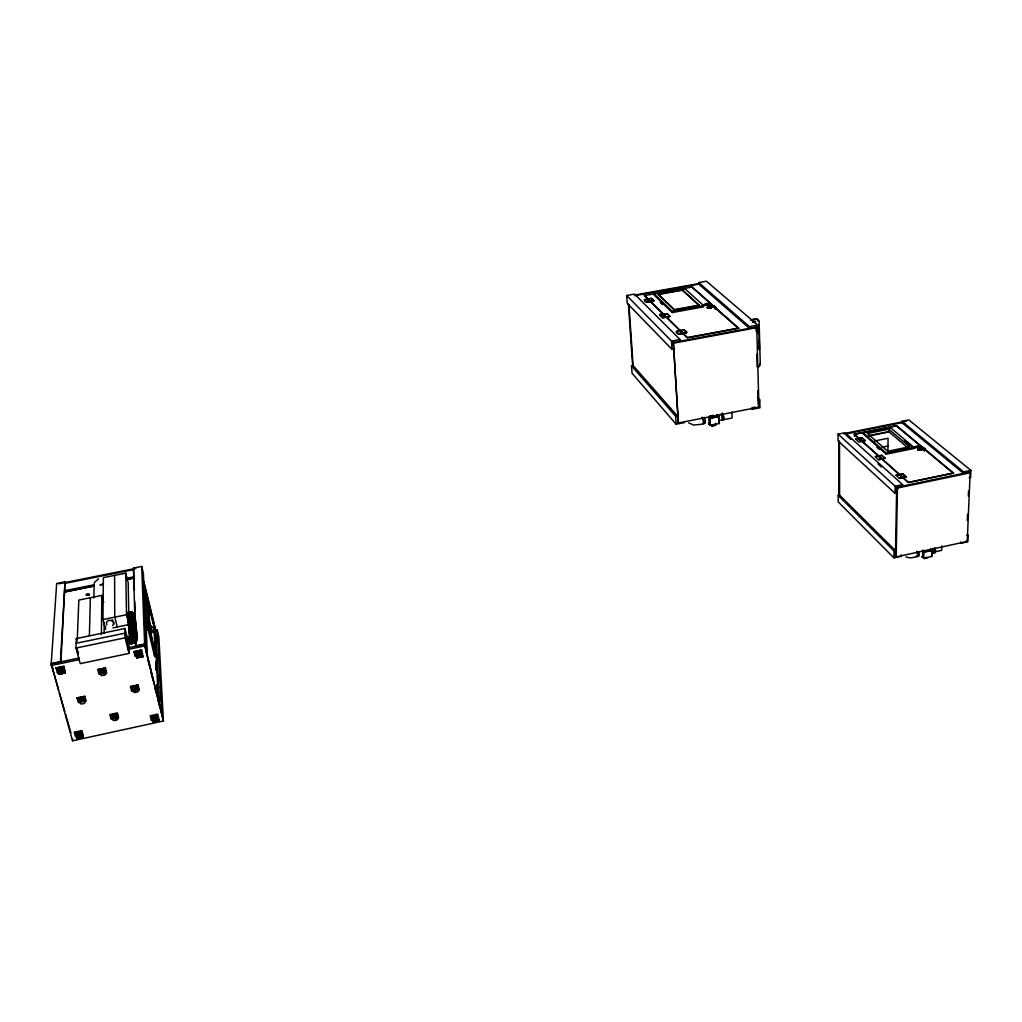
<?xml version="1.0" encoding="UTF-8"?>
<svg xmlns="http://www.w3.org/2000/svg" width="1022" height="1022" viewBox="0 0 1022 1022"><rect width="100%" height="100%" fill="white"/><g stroke="black" fill="none" stroke-linecap="round" stroke-linejoin="round"><path stroke-width="1.5" d="M111.13 719.233L109.878 714.544L117.428 712.922L118.654 717.533M845.028 434.133L845.028 432.74L838.078 434.146L838.091 440.891L895.042 493.319L896.575 493M854.469 436.368L854.481 434.286L896.307 425.867L952.989 473.084L908.443 482.384L854.481 434.286M855.721 439.051C859.706 438.885 865.813 441.989 858.761 441.951L855.721 439.051L859.195 438.157L858.582 438.642M106.748 672.795L105.483 667.954L97.793 669.576L105.483 667.954M859.183 438.31L862.057 437.914L865.123 440.635L862.249 441.21L859.183 438.31L862.057 437.735L865.123 440.635M105.547 626.282L105.522 629.411L102.941 619.562L103.375 577.634L125.795 573.138L128.172 582.629L128.772 612.14M146.619 625.911L147.666 628.99M151.844 632.324L150.898 626.103C142.147 632.746 151.333 623.42 146.644 626.256M863.232 432.855L863.22 433.903L886.24 454.177L913.962 448.492L913.987 447.432L890.213 427.426L863.232 432.855L886.253 453.104L886.24 454.177M104.129 633.474L104.231 622.424M104.142 669.065L99.492 670.164L100.412 673.6L99.492 670.049L104.142 669.065L105.062 672.502M875.356 456.642L878.779 455.633L878.294 456.221L882.088 459.057L878.562 459.708L875.356 456.642L878.307 456.182M81.3 700.607C85.337 700.083 80.789 701.961 78.924 698.92L83.561 697.924L83.076 700.083L82.233 700.096M101.408 634.56L101.868 595.404L78.835 600.067L77.276 639.555M878.562 459.708L881.513 459.095M878.907 455.889L881.833 455.467L885.078 458.329L882.127 458.942L878.907 455.889L881.845 455.288L885.078 458.329M78.975 735.24C80.38 731.305 80.776 738.791 76.101 733.374L80.7 732.365L79.997 734.831M78.783 734.448L79.575 734.026L78.72 734.205M99.083 674.405L97.793 669.576M887.901 450.651L888.08 438.259L874.577 440.993M908.392 448.275L888.744 431.603L888.782 429.176L867.435 433.481L887.748 451.251L909.606 446.78L888.782 429.176M890.2 428.461L890.213 427.426M128.887 614.835L128.81 613.711L127.673 616.343L129.628 637.319M901.225 554.895L901.187 556.3L893.918 557.871L894.046 551.037L838.193 495.44L839.586 495.146L895.54 550.717L894.046 551.037M895.042 493.319L895.17 486.178L838.078 434.146M899.564 474.745L896.051 475.383L899.424 474.604M896.677 487.328L895.438 556.147L896.179 556.901L967.246 541.43L970.159 472.803L969.341 472.138L896.677 487.328L897.431 488.018L896.179 556.901M898.172 488.478L898.197 487.009M899.053 474.757L903.039 477.747L899.437 478.424L896.051 475.204M899.437 478.424L902.452 477.785M901.979 421.294L901.953 422.674L963.516 473.352L963.58 471.883L901.979 421.294L908.826 419.914L970.9 470.363L970.593 477.478L969.099 477.785M902.694 473.965L899.692 474.591L902.694 473.965L906.105 476.993L903.09 477.619L899.743 474.412M902.592 486.089L902.618 484.62L845.028 432.74M906.105 476.993L902.694 473.786M93.845 597.959L94.165 583.651M914.332 447.419L919.404 446.933L914.805 447.828C914.013 444.481 928.794 446.422 914.818 447.47L914.332 447.074M89.399 635.48L90.37 597.742M920.273 448.875L918.765 449.182L918.957 446.052M920.311 449.08L919.43 449.91L919.557 446.588M920.273 449.297L920.349 446.448M924.437 450.676C925.293 449.399 921.41 446.346 922.815 449.757M86.091 701.079L84.8 696.327L77.135 697.962L84.8 696.327M923.492 449.884L923.53 448.466L925.562 449.028L923.211 449.425M923.556 447.508L924.578 448.99M923.364 449.872L923.747 448.517M923.85 450.523L923.977 449.425M924.654 450.728L924.693 449.31M923.709 558.127L922.278 556.862A5.327 2.223 76 0 0 922.534 550.794L923.875 552.084L923.658 558.204L931.796 556.428L931.975 550.373L930.48 549.057A5.314 2.248 75.9 0 1 930.978 551.522M83.204 737.232L82.284 736.658L82.488 737.488L82.961 736.364L81.326 736.721A1.431 0.741 -17.7 0 0 81.185 736.517M83.152 735.252L81.862 730.589L74.274 732.237L75.577 736.836M127.737 617.825L127.086 612.548M81.479 734.997L80.546 731.688L75.947 732.685L76.88 735.993M78.822 698.422L83.459 697.426L78.822 698.537L79.767 701.807M82.961 736.364C77.238 739.289 74.644 736.964 79.601 737.973M931.655 556.402L931.834 550.347L923.875 552.084M61.486 669.78L60.898 669.921M151.282 716.269L150.988 715.924M941.799 545.863L941.645 550.373L934.849 551.854M61.869 670.113L60.26 670.713L57.871 668.963L62.585 667.979C58.65 672.259 64.578 670.675 57.922 669.167L62.636 668.171M77.161 738.651L77.851 738.395L76.918 737.68M78.451 702.663L77.135 697.962M128.874 643.962L129.066 653.403L80.227 663.648L75.947 648.05L76.331 638.558L124.94 628.517L127.303 637.779M134.917 620.546L133.486 568.117L141.7 566.469L144.626 644.09L163.431 720.983L72.562 740.797L72.639 739.008M960.757 541.941L960.706 543.346L967.847 541.788L968.141 534.966L966.671 535.285M967.297 520.53L967.553 514.283M968.332 496.053L968.549 490.803M127.75 643.464L127.699 644.55L126.217 637.447L130.497 636.412M157.426 663.444L157.452 663.687M64.45 673.357L64.245 672.502L65.204 673.115L64.463 673.268M62.866 672.118A1.456 0.703 -16.6 0 1 63.262 672.553L64.935 672.195L61.844 673.728L58.778 673.741M65.178 671.224L63.824 666.357L56.044 667.992L63.824 666.357M62.483 667.468L57.756 668.58L62.483 667.468L63.287 670.483M127.75 643.426L127.571 644.435L126.817 641.893L131.519 640.896A6.515 2.223 -13.8 0 0 137.101 637.766C136.718 634.777 131.583 634.355 130.407 636.987M59.698 674.367L58.739 673.498M51.228 663.61L56.67 583.498L65.025 581.825L60.426 661.681L51.228 663.61L53.374 671.109M60.86 663.227L65.025 581.825M58.752 671.927L57.769 668.465M58.995 674.507L59.71 674.264M127.162 639.913L126.294 637.306L126.613 640.947L131.301 639.964A6.273 2.133 -13.8 0 0 136.68 636.949L134.329 613.775A5.378 2.133 -14 0 0 132.298 612.817M60.515 672.144L57.411 672.795M72.562 740.797L51.215 663.853L79.243 657.989M650.081 301.797C651.666 299.663 649.749 305.156 647.667 299.216C650.861 298.054 639.887 299.535 646.837 302.384L650.158 301.873L647.731 299.305M682.453 333.504C684.842 331.997 681.316 336.698 679.796 330.821C683.245 329.544 671.262 331.269 679.093 334.335L682.517 333.491L679.081 334.117L676.372 331.447M681.022 331.831L681.904 332.227L680.984 331.345M664.492 315.313L665.118 316.066L664.453 315.095M923.403 449.399L924.501 449.565M155.127 717.623C156.289 716.409 153.377 720.088 155.996 717.878M709.217 307.252L709.932 307.073L709.306 303.853M136.986 691.319L135.389 691.728M140.832 653.467L140.257 651.167L135.619 652.138L140.257 651.167L140.397 651.857L135.773 652.828C136.641 657.159 142.007 652.624 138.366 653.991M135.977 688.854L134.891 689.505L132.298 687.717L136.884 686.733L136.36 688.879M59.583 671.952A2.925 1.405 -16.6 0 0 59.685 673.881A2.925 1.405 -16.6 0 0 63.505 673.14A2.925 1.405 -16.6 0 0 64.067 671.084L64.667 670.458L63.888 670.93M85.529 700.722L84.775 700.683L85.529 700.53M82.514 734.614L81.849 734.882L82.629 735.061M100.897 673.92A2.874 1.418 -16 0 0 101.855 675.516A2.874 1.418 -16 0 0 105.432 674.571A2.874 1.418 -16 0 0 105.713 672.642L105.7 671.952M116.342 718.875L116.01 719.692M115.69 716.882L116.265 714.697L111.692 715.681L115.077 717.521L116.214 714.506L111.641 715.489L114.094 717.303L115.703 716.473M118.105 717.24L117.364 717.15L118.233 716.92M141.675 654.565L142.403 654.284L141.56 654.668M147.296 628.734C145.673 621.057 148.203 633.001 146.772 627.189M138.711 689.275L138.34 688.994M103.35 672.284L104.244 669.563L99.645 670.739C99.492 673.69 105.509 672.221 102.839 671.709M79.703 735.022L80.649 732.186L76.05 733.183L78.426 735.035L79.805 734.741M147.309 626.703C146.631 629.82 150.783 624.084 151.052 627.176L151.499 638.239M56.849 668.171L57.181 668.541M57.82 671.863L58.42 672.195L57.602 672.348M63.275 667.328L63.568 666.753L63.019 667.2M156.072 661.643L156.979 668.567L155.868 668.695L156.749 668.695L156.072 661.643L156.877 671.914M79.231 702.063L78.515 701.922L79.256 701.616M74.925 732.48L75.59 732.557L74.964 733.004M75.858 736.083L76.458 735.866M84.098 697.247L84.341 696.8M81.032 731.356L81.543 731.126M99.083 670.151L98.176 670.049L98.942 669.947M99.377 673.511L100.105 673.613L99.402 673.868M105.189 668.861L104.627 668.988M156.021 718.287L156.481 715.707L151.959 716.678L155.025 718.683M110.555 715.221L110.913 715.183M111.385 718.402L112.101 718.568L111.462 718.3M116.649 713.497L117.134 713.803M134.495 652.355L135.07 652.036M135.453 655.613L135.619 656.035M134.534 614.874A5.595 2.223 -14 0 1 134.942 615.333L137.37 638.328L135.619 641.637A4.126 1.418 -13.9 0 1 132.094 643.617L131.608 643.732M136.424 640.794L136.36 641.075A4.995 1.712 -13.9 0 1 132.081 643.477L127.571 644.435M132.49 690.731L131.966 690.872M137.229 685.596L137.97 685.609L137.255 685.851M156.417 664.798L157.235 664.709L156.468 664.964M157.733 691.013L158.576 690.923L157.784 691.191M151.767 719.897L151.729 719.462M135.083 689.313L136.463 689.045L136.833 686.554L132.247 687.525L135.313 689.48M139.797 653.952L138.264 654.489L139.286 653.492M139.937 653.722L140.359 651.666L135.722 652.636L139.707 654.246M150.604 634.253L151.001 626.856M104.359 673.958L103.656 674.903M76.139 643.285L125.003 633.155L126.204 637.817L130.497 636.898A3.27 1.111 -13.8 0 0 133.307 635.326L131.072 612.6A2.466 0.984 -14 0 0 129.028 612.191L126.92 612.612L127.788 618.055M155.574 717.929L154.871 717.546M709.715 306.919C713.573 307.367 706.381 308.58 708.859 307.2M923.747 449.961L924.501 449.744M94.382 582.514L98.546 578.72M135.172 688.355L135.389 689.122L135.913 688.419M136.552 691.37L135.939 691.357M114.732 717.137L114.515 716.358M139.49 653.748L138.826 653.556M920.158 446.231L919.711 446.256M103.043 671.556L102.315 671.62L103.069 671.62M102.315 671.556L102.596 672.118M60.681 670.33L61.563 670.113M112.075 619.651L113.429 621.785A3.718 3.117 -4.5 0 1 113.659 624.148L112.624 625.541M78.272 698.435L77.774 698.55M140.589 650.669L141.292 650.439M131.072 686.861L131.787 687.014L131.097 687.154M755.296 323.22L755.424 321.445L752.524 321.981M157.899 693.184L158.678 693.069L157.95 693.414M138.8 689.428L137.957 689.313A2.836 1.431 -15.8 0 1 133.703 690.514A2.836 1.431 -15.8 0 1 133.959 688.202M126.945 613.583L129.296 613.289L131.455 635.812L130.152 637.153L128.044 614.669M141.521 654.272L141.598 654.182A2.862 1.392 -15.1 0 0 139.516 652.624M131.072 636.169L130.343 636.604M114.796 716.933C116.316 715.196 112.752 717.431 114.643 717.508M114.4 716.818L115.218 716.448L114.528 716.754M135.134 688.598L134.891 689.505M78.835 734.575L79.473 734.537M81.696 699.827L81.888 699.712M104.308 673.971L103.886 674.673M81.837 699.955L82.105 700.044M103.196 671.748L102.941 672.093M102.187 671.927L103.656 672.106M61.754 673.051L61.026 673.409L62.316 673M61.486 670.368L60.835 670.113M155.842 640.283L155.28 640.27M155.766 642.276L155.6 641.624M76.126 735.751L76.433 736.402M155.842 666.472L157.337 666.74L156.57 666.996M157.925 695.42C156.021 670.764 159.624 712.679 158.218 694.079M158.321 718.568L157.925 717.942M649.519 300.57L648.74 300.11L649.622 300.276M709.856 306.753A2.197 0.767 -3.4 0 1 711.593 307.264A2.197 0.767 -3.4 0 1 710.686 308.107L710.175 308.222A2.197 0.767 -3.4 0 1 707.48 307.98A2.197 0.767 -3.4 0 1 708.208 306.958L709.856 306.83A2.095 0.728 -3.4 0 1 711.235 307.814A2.095 0.728 -3.4 0 1 707.824 308.082A2.095 0.728 -3.4 0 1 708.757 306.881L708.565 303.687M926.558 557.463L925.855 557.527M708.808 306.996L707.773 307.839L710.622 308.005M155.663 717.853L154.961 717.904L155.625 717.674M79.422 734.358L78.962 734.371M134.866 688.917L136.003 688.726M158.167 720.216L159.062 720.791L158.844 719.833L157.26 720.318A1.392 0.728 -16.1 0 0 157.056 719.986M114.783 717.291L115.665 717.099M918.816 448.952L919.621 448.735M135.709 691.753L136.91 691.345M81.479 700.926L82.871 700.326M139.835 656.967L140.474 656.648M139.733 657.197L136.667 657.12L139.771 657.338L142.761 655.83L142.991 656.839L142.071 656.226M140.091 657.095L142.799 656.073L141.138 656.328M61.933 673.217L62.585 673.038M710.431 307.992L710.852 307.239M155.165 642.11C154.488 636.859 157.362 663.942 154.833 636.949M81.888 700.147L82.629 700.147M710.073 307.303C713.637 301.464 703.213 303.33 703.711 305.463L709.051 304.569L703.328 305.118M139.937 656.801L139.529 656.686M61.346 670.228L60.541 670.049M144.664 623.676L146.095 623.471M135.683 641.394L134.738 641.995A3.155 1.086 -13.9 0 1 131.646 643.605M155.689 718.287L154.526 718.658M80.38 737.411L79.103 737.424L80.15 737.347M139.899 656.661L139.273 657.057M103.12 672.169L99.594 670.547M154.871 643.4L155.829 646.824M135.453 689.262L136.194 689.186M131.378 643.26L132.017 643.106A5.71 1.955 -13.9 0 0 136.91 640.347L136.501 635.492M136.233 691.383L135.377 691.383M151.397 720.395L154.36 719.68L151.397 720.395L150.221 715.745L157.682 714.123L158.832 718.773M931.975 550.373L923.824 552.148A4.842 2.018 75.9 0 0 923.019 549.874M158.844 719.833L157.26 720.318M81.364 736.862L82.999 736.594M153.121 722.081C151.729 721.621 157.005 720.829 155.587 721.417M915.457 557.079L910.257 557.935L905.875 556.99M922.278 556.862L922.368 556.837A5.327 2.223 76 0 0 922.444 550.807M924.437 558.536L927.746 557.808M919.2 448.99L918.241 449.539L919.43 449.91M116.112 714.008C104.691 717.955 118.028 710.584 116.712 716.23M156.928 717.406L156.379 715.208L151.856 716.192L152.7 719.616M152.01 716.869L156.519 715.885L155.842 718.198M158.103 690.719L157.145 687.844M157.362 692.137L157.375 687.793M138.047 684.957L130.484 686.631L138.047 684.957L139.248 689.709M136.731 686.056L132.145 687.154L136.731 686.056L137.306 688.304M78.975 699.112L83.612 698.115M156.775 664.504L155.855 661.694M156.162 669.052L157.094 671.876M155.638 642.979L155.625 646.875M897.431 488.018L970.159 472.803M51.1 665.539L79.179 659.663M127.546 649.558L144.702 645.955L144.639 644.32L127.507 647.897M138.213 655.817L135.16 656.52L133.933 651.666L141.585 650.056L142.786 654.91M133.946 651.717L141.585 650.12M62.917 672.272A1.456 0.703 -16.6 0 1 63.3 672.693L64.974 672.438M137.587 657.976L136.897 658.117L137.395 657.21M142.262 656.993L142.991 656.75M147.768 628.045L154.68 656.571L155.97 656.303L154.552 627.853L147.947 600.872L146.683 601.128L147.794 627.431M147.615 628.389L151.128 627.661M153.3 628.108L154.552 627.853M163.328 718.99L158.844 636.77L157.209 630.076L155.561 630.408L159.432 705.959M126.23 637.434L130.216 636.629A2.287 0.779 -13.8 0 0 132.336 635.467L130.164 612.919L126.907 612.996M75.947 648.05L125.08 637.843L124.94 628.517M126.23 638.38L130.65 637.447A4.241 1.431 -13.8 0 0 134.278 635.416L132.017 612.574A3.398 1.341 -14 0 0 129.194 612.025M126.319 639.133L130.842 638.175A5.097 1.725 -13.8 0 0 135.211 635.735L132.924 612.766A4.229 1.674 -14 0 0 129.411 612.089L128.823 612.089M903.103 477.44L906.118 476.814M126.447 640.015L131.072 639.031A5.787 1.967 -13.8 0 0 136.028 636.259L133.716 613.187A4.906 1.942 -14 0 0 129.641 612.395L129.13 612.485M127.022 642.761L131.723 641.765A6.49 2.21 -13.8 0 0 137.37 638.328L137.178 637.473M127.226 643.515L131.889 642.519A6.221 2.121 -13.9 0 0 137.229 639.517L134.751 614.516A5.608 2.223 -14 0 0 132.63 613.507M127.418 644.077L131.634 643.247M895.17 486.178L902.618 484.62M963.58 471.883L970.9 470.363M144.626 644.09L135.607 645.968L135.441 639.619M112.88 627.904L129.015 624.57L126.524 614.72L125.795 573.138M144.817 622.832L144.575 624.238M145.571 622.807L145.686 624.736M144.076 623.561L145.443 623.369M144.128 624.519L145.469 624.238M146.989 627.355L146.657 628.032M146.568 627.661L147.219 627.521L147.462 629.782L147.091 628.722M147.091 627.725L151.064 626.971M153.952 626.703L155.178 651.653L149.812 629.884L148.727 605.382L153.952 626.703L151.001 627.316L148.752 618.169M886.253 453.104L913.987 447.432M922.981 447.662L925.229 449.539M923.211 449.246L923.939 449.092M923.581 449.552L924.31 449.399M882.139 458.763L885.078 458.15M127.035 614.324L128.81 613.967M102.941 619.562L126.524 614.72M127.175 615.18L128.082 615.001M862.249 441.044L865.123 440.456M881.986 447.24L887.965 446.026M843.469 433.711L906.693 421M64.642 590.729L94.037 584.814M126.549 578.375L134.265 576.727M845.577 434.018L902.899 422.482M64.629 591.457L94.05 585.491M126.562 579.001L134.304 577.392M64.565 591.955L94.011 586.028L64.59 592.045M100.207 584.788L103.311 584.162M126.549 579.474L134.304 577.915M100.233 584.878L103.337 584.252M126.575 579.576L134.316 578.005M868.943 435.602L888.744 431.603M868.457 436.087L889.447 431.859M58.829 583.792L135.722 568.398M64.935 583.358L134.214 569.484M711.874 426.2L715.63 425.459L715.541 423.261M710.277 415.916L713.407 415.302M751.988 407.752L755.181 407.126M678.353 422.955L758.95 407.178L756.727 327.679L756.037 327.091L673.37 342.472L678.353 422.955L673.37 342.472M708.744 417.091L708.846 417.065A5.851 1.763 79.1 0 1 709.166 424.053L710.252 425.241L709.945 418.241L708.744 417.091A5.851 1.763 79.1 0 1 709.051 424.079L710.188 425.305L719.399 423.491L719.118 416.503L717.866 415.302A5.838 1.801 79.1 0 1 718.313 417.334M631.532 365.863L675.721 416.324L677.407 415.992L633.103 365.557L631.532 365.863L632.043 373.273L676.155 424.232L684.408 422.61M751.885 409.388L759.985 407.804L759.768 399.934L757.481 397.724M709.945 418.241L718.964 416.478L719.258 423.466M719.118 416.503L709.868 418.305L710.188 425.305M721.391 420.119L732.174 417.998L731.944 412.045M701.45 424.271L693.734 425.075L688.649 422.891M758.094 400.254L759.768 399.934M680.115 341.22L680.026 339.508L634.521 294.093L626.678 295.499L627.214 303.253L672.003 349.396L673.741 349.077M676.385 331.665L679.783 330.86M750.863 319.848L755.399 319.005A3.539 3.028 -47.6 0 1 758.72 321.24M750.736 320.052L755.271 319.209A3.207 2.747 -47.6 0 1 758.298 321.24M751.234 320.167L755.769 319.324A3.539 3.028 -47.5 0 1 759.129 321.981L760.266 363.768A3.488 2.951 -45.3 0 1 757.545 367.447M686.541 332.495C676.079 333.849 693.223 334.105 683.82 329.825L680.409 330.668L683.82 330.042L686.554 332.699M752.562 322.109L755.462 321.572M626.678 295.499L671.543 341.093L680.026 339.508M757.698 325.073L706.432 281.203L698.716 282.583L749.382 326.618L757.698 325.073L757.928 333.338M673.983 343.085L756.727 327.679M653.888 293.684L672.221 311.314L703.609 305.591L684.331 288.217L653.888 293.684L653.965 294.885L672.284 312.553L703.673 306.817L703.315 304.709M669.755 316.322L667.174 313.601L663.125 314.252L667.187 313.805L669.755 316.322C667.903 320.934 654.578 307.877 662.499 317.893L665.897 317.357L663.265 314.559M659.944 315.376L663.278 314.763M713.126 306.204L714.582 307.673L713.139 306.613M713.573 306.076L715.528 307.699M714.212 306.536L714.186 305.719L714.978 307.226M714.352 307.303L738.063 328.126L687.397 337.541L644.524 295.435M714.889 307.52L716.128 307.303M669.742 316.117L665.833 317.28M659.931 315.172L662.486 317.689L665.82 317.076M660.391 291.666L678.889 288.345M653.901 300.672L651.461 298.296L648.229 298.884L651.474 298.501L653.914 300.864L650.656 301.452L653.914 300.864M644.435 300.008L647.68 299.42M644.422 299.804L646.824 302.18L650.081 301.592M635.684 294.885L699.661 283.413M634.649 295.69L700.236 283.912M703.698 305.054L709.932 304.007M155.817 721.034L155.14 721.047M59.021 673.805L61.805 673.587M154.884 641.446L156.085 641.957L154.948 642.148M115.077 716.588L115.793 716.665M709.779 307.111L710.673 307.341M147.194 627.623L146.619 626.179M710.737 424.909L712.015 426.276M860.256 440.06L860.601 439.434L860.332 440.073M115.179 716.601L114.387 716.678M708.757 306.677A2.095 0.728 -3.4 0 0 707.824 307.877L708.246 307.737M879.968 457.677L880.479 457.115L879.955 457.715M157.873 694.832L157.592 692.086M923.198 449.872L923.939 450.498M904.457 440.482L913.962 448.492M876.85 447.329L879.201 449.386M691.677 286.952L713.33 306.166M966.442 540.702L967.246 541.43M846.203 435.193L850.904 439.434M877.924 463.822L881.437 467.003M760.266 363.768L759.895 363.436A3.475 2.951 -45.3 0 1 759.883 363.858M146.861 625.566L147.5 629.463M660.199 302.423L662.409 304.556M922.725 556.875L924.514 558.574M126.294 637.306L127.175 639.964M758.273 406.513L758.95 407.178M893.918 557.871L838.206 501.904L838.193 495.44M717.866 415.302L718.964 416.478M128.287 617.914L127.673 616.343M150.898 626.103L152.278 632.235M77.966 653.032L78.196 653.773M78.234 654.438L77.429 651.244M51.215 663.853L58.65 689.927M59.519 692.993L64.769 711.401M65.638 714.467L70.888 732.876M56.044 667.992L57.411 672.859M64.935 672.195L65.191 673.204M83.459 697.426L84.085 699.687M84.289 700.555L84.404 700.939A2.887 1.444 -16.9 0 1 85.018 702.702A2.887 1.444 -16.9 0 1 81.338 703.941A2.887 1.444 -16.9 0 1 80.214 702.28M76.331 638.558L77.11 641.382M134.93 616.419L134.878 616.202A5.327 2.121 -14.1 0 0 134.495 615.755M78.272 653.224L77.838 651.461M101.868 595.404L103.669 602.303M117.287 626.984L114.745 617.147L114.605 575.386M132.145 687.027L133.026 690.527M130.484 686.567L131.697 691.319M127.788 644.026L128.976 648.663M125.08 637.843L129.066 653.403M153.798 721.941L153.147 721.277M135.619 652.138L136.501 655.587M136.667 657.12L136.897 658.117M157.081 718.083L156.379 715.208M77.991 652.074L78.209 652.981M78.183 653.467L77.557 651.218L77.915 652.381M144.702 645.955L163.431 720.983M147.794 659.267L150.081 668.388M150.834 671.428L153.121 680.55M155.012 688.151L156.149 692.712M133.486 568.117L134.406 590.243M145.252 624.416L144.6 621.517L144.92 623.714M147.922 604.871L143.744 587.816L147.066 601.792M153.875 629.258L156.66 640.513M153.76 629.68L156.966 642.736M143.629 588.787L146.593 600.91M146.683 601.128L147.781 605.624M153.658 629.705L157.005 643.349M145.035 595.877L143.923 591.316L144.46 604.973M148.548 622.155L150.4 629.654M155.97 656.303L149.174 628.696L147.909 629.693L147.309 628.108M141.7 566.469L143.412 573.483L146.491 651.563M143.706 581.263L155.702 630.318M143.732 582.016L155.778 631.289M147.347 628.479L146.925 626.218L147.334 628.134M147.104 628.773L146.759 627.15M147.666 627.482L147.066 625.413L147.015 626.55M128.312 617.595L127.814 614.925L128.299 617.582M77.225 650.056L76.995 647.974M134.942 620.277L134.572 617.045A4.829 1.929 -14.1 0 0 134.431 616.828M135.415 624.851L135.875 629.411M113.659 624.148L112.88 621.12L109.341 620.252A3.718 3.117 -4.5 0 0 106.837 624.787M128.58 613.928L130.714 636.399M128.631 621.606L129.219 627.917M129.666 632.644L130.113 637.37M127.737 615.487L129.832 637.996M628.939 304.748L633.18 366.757M628.428 304.224L632.682 366.119M671.543 341.093L672.003 349.396M675.721 416.324L676.155 424.232M672.221 311.314L672.284 312.553M157.209 630.076L161.553 711.874M156.826 634.918L156.864 635.748M156.609 635.761L156.749 638.533M157.605 654.898L157.925 661.208M158.666 675.414L158.921 680.358M159.739 695.944L159.981 700.683M684.331 288.217L684.382 289.405M155.025 633.895L158.436 701.833M159.062 720.791L158.346 720.944M155.842 663.993L156.162 670.33M156.864 684.599L157.184 690.936M154.45 651.832L154.68 656.571M698.716 282.583L698.793 284.167L749.433 328.317L749.382 326.618M147.947 600.872L149.097 627.15M709.511 303.956L709.319 307.635L709.025 304.16M715.106 307.571L715.183 309.206M144.766 592.07L147.36 656.162M144.754 612.561L145.469 630.548M145.776 638.38L146.325 652.483M758.848 324.766L759.512 349.511M758.835 340.185L759.091 349.46M756.037 327.091L756.152 331.23M756.804 354.097L757.161 366.847M757.826 390.634L758.235 404.929M134.712 601.37L135.07 614.107M135.824 641.152L135.952 645.917M839.509 441.3L839.586 495.849M838.858 440.993L838.947 496.475M87.611 595.353A1.559 0.703 -14.8 0 1 89.31 595.341M133.626 642.365A2.159 0.741 -13.9 0 1 132.464 643.017M133.345 614.414A5.595 2.223 -14 0 1 134.214 614.682M77.046 734.55A1.891 1.52 -5.7 0 1 78.068 732.378A1.891 1.52 -5.7 0 1 80.546 733.387M82.424 735.495A2.862 1.469 -17.7 0 1 80.048 738.076A2.862 1.469 -17.7 0 1 77.11 736.951M81.006 734.959A2.862 1.469 -17.7 0 1 82.092 735.227M79.077 733.298A2.862 1.469 -17.6 0 1 81.901 734.703A2.862 1.469 -17.6 0 1 77.34 736.287A2.862 1.469 -17.6 0 1 78.375 733.553M156.34 716.959A1.852 1.507 -8.4 0 0 154.488 715.834A1.852 1.507 -8.4 0 0 152.712 717.214A1.852 1.507 -8.4 0 0 153.952 718.824A1.852 1.507 -8.4 0 1 152.712 717.163A1.852 1.507 -8.4 0 1 154.488 715.77A1.852 1.507 -8.4 0 1 156.34 716.895M157.925 718.709A2.798 1.469 -16.1 0 1 157.592 720.817A2.798 1.469 -16.1 0 1 153.926 721.545A2.798 1.469 -16.1 0 1 153.619 719.577M154.271 717.035A2.798 1.469 -16 0 1 158.014 717.751A2.798 1.469 -16 0 1 154.028 719.82A2.798 1.469 -16 0 1 153.658 717.355M59.595 671.007A1.929 1.584 -3.6 0 1 58.829 669.078A1.929 1.584 -3.6 0 1 61.013 668.081A1.929 1.584 -3.6 0 1 62.546 669.653M61.716 668.95A2.925 1.405 -16.6 0 1 63.722 670.547A2.925 1.405 -16.6 0 1 59.314 672.003A2.925 1.405 -16.6 0 1 59.583 669.653M60.464 673.294A1.456 0.703 -16.6 0 1 60.681 672.885M137.331 654.68A1.891 1.584 -6.5 0 1 136.705 652.624A1.891 1.584 -6.5 0 1 139.12 651.844A1.891 1.584 -6.5 0 1 140.167 653.748M141.317 654.565A2.862 1.405 -15.1 0 1 141.79 656.494A2.862 1.405 -15.1 0 1 137.881 657.516A2.862 1.405 -15.1 0 1 137.421 655.6M141.675 654.182A2.862 1.392 -15.1 0 1 137.382 655.6A2.862 1.392 -15.1 0 1 137.459 653.313M133.486 689.326A1.878 1.546 -7.1 0 1 133.626 687.129A1.878 1.546 -7.1 0 1 136.271 687.142M136.552 687.461A1.878 1.546 -7.1 0 1 136.744 688.24A1.878 1.546 -7.1 0 0 134.252 686.733A1.878 1.546 -7.1 0 0 133.486 689.262M138.647 689.85A2.836 1.431 -15.8 0 1 136.399 692.328A2.836 1.431 -15.8 0 1 133.358 691.268M136.692 687.474A2.836 1.431 -15.8 0 1 137.906 689.39M100.59 671.991A1.903 1.571 -5.3 0 1 103.299 669.857M103.682 670.113A1.903 1.571 -5.3 0 1 104.142 670.828M103.388 670.534A2.887 1.405 -16 0 1 105.24 672.399A2.887 1.405 -16 0 1 100.514 673.319A2.887 1.405 -16 0 1 102.66 670.675M112.893 717.188A1.878 1.52 -6.8 0 1 115.294 714.787M115.946 715.349A1.878 1.52 -6.8 0 1 116.15 716.103M117.172 717.355A2.836 1.456 -16.7 0 1 117.722 719.258A2.836 1.456 -16.7 0 1 114.106 720.51A2.836 1.456 -16.7 0 1 112.944 718.824M80.214 700.645A1.903 1.559 -5.1 0 1 80.329 698.448A1.903 1.559 -5.1 0 1 83.012 698.46M83.306 698.78A1.903 1.559 -5.1 0 1 83.523 699.559M81.99 699.035A2.887 1.431 -16.9 0 1 84.839 700.402A2.887 1.431 -16.9 0 1 80.24 701.948A2.887 1.431 -16.9 0 1 81.275 699.278M709.843 306.345A2.197 0.767 -3.4 0 1 711.312 307.418A2.197 0.767 -3.4 0 1 707.722 307.699A2.197 0.767 -3.4 0 1 708.706 306.434M709.83 306.587A2.095 0.728 -3.4 0 1 711.235 307.609A2.095 0.728 -3.4 0 1 707.824 307.877M702.229 417.257A3.551 1.06 79.1 0 1 703.609 421.831A3.551 1.06 79.1 0 1 702.536 423.696M717.968 415.29A5.838 1.801 79.1 0 1 718.415 417.321M722.311 413.335A3.539 1.099 79.1 0 1 723.717 417.883A3.539 1.099 79.1 0 1 722.567 419.761M704.235 417.398A3.551 1.06 79.1 0 1 705.295 421.498A3.551 1.06 79.1 0 1 704.516 423.606M720.983 414.114A3.539 1.099 79.1 0 1 722.043 418.624A3.539 1.099 79.1 0 1 720.906 420.08M709.983 424.398A5.314 1.61 79.1 0 1 708.591 423.338M709.613 416.031A5.314 1.61 79.1 0 1 710.379 418.547M722.017 413.31A3.322 1.035 79.1 0 1 723.602 417.398A3.322 1.035 79.1 0 1 722.567 419.557M702.242 417.461A3.322 0.996 79.1 0 1 703.392 420.502A3.322 0.996 79.1 0 1 703.289 423.517M703.072 423.721A3.322 0.996 79.1 0 1 702.817 423.721M716.767 414.549A5.442 1.674 79.1 0 1 717.546 417.129A5.314 1.635 79.1 0 0 716.741 414.638M759.282 365.493A3.475 2.951 -45.3 0 1 758.707 366.195M758.362 366.489A3.475 2.951 -45.3 0 1 757.992 366.745M916.696 551.292A3.232 1.341 76 0 1 917.73 555.431A3.232 1.341 76 0 1 916.159 556.39M934.785 548.073A3.219 1.367 75.9 0 1 935.411 551.88A3.219 1.367 75.9 0 1 933.853 552.532M918.535 551.599A3.232 1.341 76 0 1 919.085 555.713A3.232 1.341 76 0 1 917.258 555.585M933.303 548.392A3.219 1.367 75.9 0 1 933.929 552.199A3.219 1.367 75.9 0 1 932.383 552.851M923.313 556.913A4.842 2.018 75.9 0 1 921.665 556.568M930.173 549.517A4.957 2.095 75.9 0 1 930.531 550.769M934.734 548.175A3.015 1.29 75.9 0 1 935.309 551.752A3.015 1.29 75.9 0 1 933.853 552.353M916.67 551.433A3.028 1.252 76 0 1 917.654 554.984A3.028 1.252 76 0 1 916.542 556.479M929.994 549.555A4.957 2.095 75.9 0 1 930.339 550.807M920.273 448.62A2.044 0.869 0.9 0 1 921.205 449.999A2.044 0.869 0.9 0 1 917.858 449.859A2.044 0.869 0.9 0 1 919.212 448.581M920.285 448.262A2.044 0.869 0.9 0 1 921.205 449.642A2.044 0.869 0.9 0 1 917.858 449.501A2.044 0.869 0.9 0 1 919.225 448.224M920.49 448.862A1.635 0.69 0.9 0 1 920.707 449.961A1.635 0.69 0.9 0 1 918.152 449.731A1.635 0.69 0.9 0 1 919.263 448.747M156.111 637.856L156.277 638.648L156.136 637.869M647.705 383.505L647.705 383.505M676.168 415.737L676.347 416.478L676.181 415.66M648.817 300.315L649.494 300.072L648.791 300.379M158.793 687.333L158.729 687.218M664.492 315.721L665.156 315.376L664.492 315.721M681.802 331.792L681.022 332.035L681.929 331.895M713.292 424.705L714.123 424.641L713.292 424.705M900.714 475.997L901.455 475.945L900.714 475.997M904.994 423.632L904.943 423.67M155.714 643.592L154.82 640.807L155.714 643.579M953.577 473.109L908.277 482.563L854.149 434.299L896.677 425.727L953.577 473.109M146.031 622.283L145.175 622.564L146.031 622.283M738.829 328.317L687.308 337.899L644.294 295.639L692.239 287.016L738.829 328.317M699.125 305.105L674.379 309.615L658.181 294.144L682.262 289.814L699.125 305.105M699.137 305.514L674.405 310.024L658.206 294.54L682.274 290.21L699.137 305.514M112.433 718.325L111.539 715.004L112.433 718.325M86.819 595.277A1.559 0.703 -14.8 0 0 89.118 594.191A1.559 0.703 -14.8 0 0 86.857 594.038A1.559 0.703 -14.8 0 0 86.819 595.277M113.825 718.67A2.836 1.456 -16.7 0 0 117.683 716.307A2.836 1.456 -16.7 0 0 113.34 716.179A2.836 1.456 -16.7 0 0 113.825 718.67M717.712 417.104A5.314 1.635 79.1 0 0 716.946 414.6A5.442 1.674 79.1 0 1 717.751 417.091"/></g></svg>
